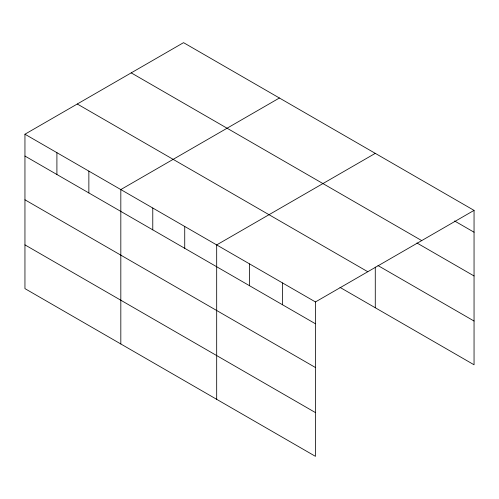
<?xml version="1.0" encoding="UTF-8"?>
<svg xmlns="http://www.w3.org/2000/svg" width="499" height="499" viewBox="0 0 499 499"><rect width="100%" height="100%" fill="white"/><g stroke="black" fill="none" stroke-linecap="round" stroke-linejoin="round"><path stroke-width="0.75" d="M24.95 134.219L315.455 301.945L315.455 456.342L24.95 288.622L24.95 134.219L183.545 42.658L474.05 210.378L474.05 364.781L339.994 287.38M279.409 98.004L120.82 189.57L120.82 343.967M375.279 153.355L216.685 244.915L216.685 399.319M315.455 301.945L474.05 210.378M454.564 220.963L474.05 232.21M131.206 72.873L421.717 240.599M416.939 242.988L474.05 275.959M377.968 265.555L474.05 321.032M77.283 104.004L367.794 271.73M24.95 156.05L315.455 323.776M24.95 199.8L315.455 367.52M24.95 244.872L315.455 412.592M375.279 267.077L375.279 307.752M282.534 282.933L282.534 304.764M249.606 263.927L249.606 285.759M184.73 226.465L184.73 248.296M152.775 208.021L152.775 229.852M88.859 171.12L88.859 192.951M56.905 152.669L56.905 174.5"/></g></svg>
